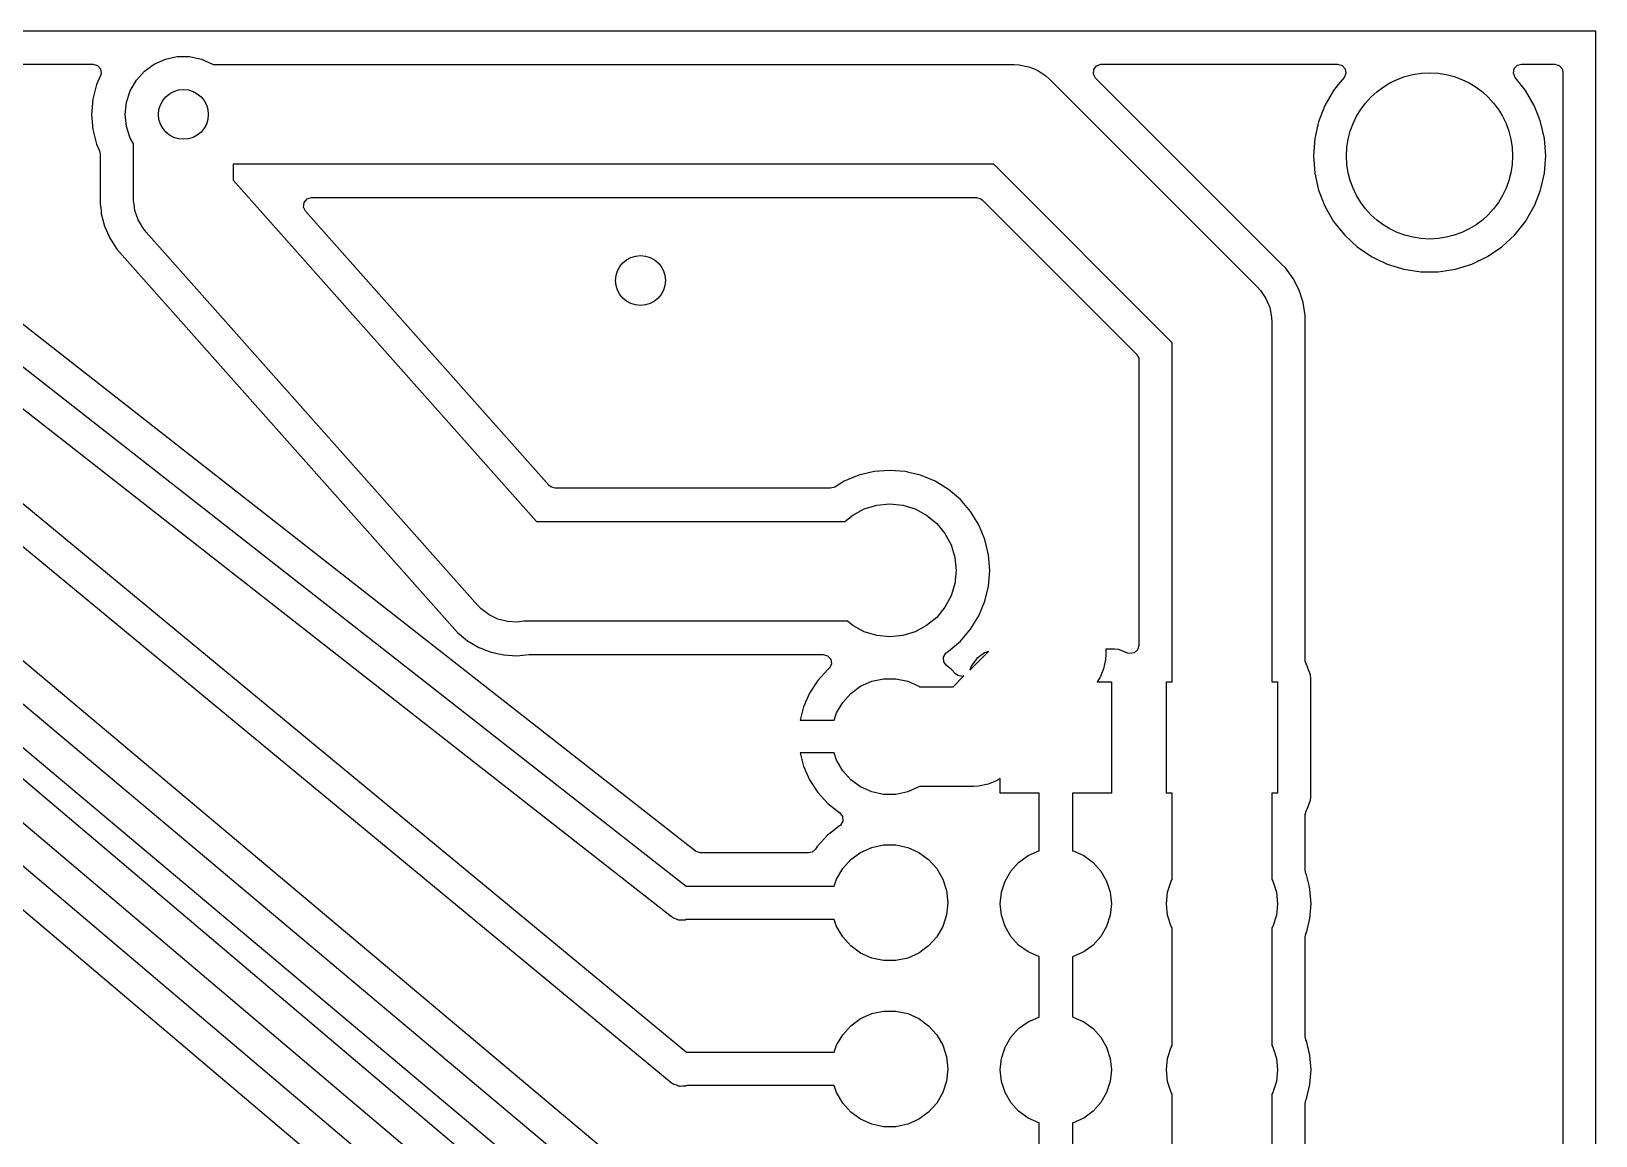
# Model space of a CAD drawing. Extents: x 118.1 to 188.6, y -116.2 to -61.6.
# Drawn here: x 164.68 to 188.59, y -78.48 to -61.59 of the extents above; entities that cross this region are included whole.
import ezdxf

# ---------------------------------------------------------------- set-up
doc = ezdxf.new("R2010")
doc.units = 0
doc.layers.add('BLACK', color=7, linetype='CONTINUOUS')

msp = doc.modelspace()

# ---------------------------------------------------------------- linework, layer by layer
at = {"layer": 'BLACK', "linetype": 'CONTINUOUS'}
for p, q in [((188.5925, -61.595), (118.1075, -61.595)), ((188.5925, -92.71), (188.5925, -61.595)), ((121.418645, -62.0955), (165.621144, -62.0955)), ((165.621144, -62.0955), (165.689265, -62.115502)), ((165.689265, -62.115502), (165.735758, -62.169158)), ((165.735758, -62.169158), (165.745862, -62.239432)), ((166.407643, -62.204344), (166.558, -62.095103)), ((166.558, -62.095103), (166.727784, -62.019511)), ((166.727784, -62.019511), (166.909574, -61.98087)), ((166.909574, -61.98087), (167.095426, -61.98087)), ((167.095426, -61.98087), (167.277216, -62.019511)), ((167.277216, -62.019511), (167.447, -62.095103)), ((167.447, -62.095103), (167.457869, -62.103)), ((167.457869, -62.103), (179.705, -62.103)), ((179.705, -62.103), (179.779689, -62.106669)), ((179.779689, -62.106669), (179.926197, -62.135811)), ((179.926197, -62.135811), (180.023783, -62.176232)), ((180.023783, -62.176232), (180.064205, -62.192976)), ((180.913327, -62.248283), (180.918392, -62.177468)), ((180.918392, -62.177468), (180.960939, -62.120632)), ((180.960939, -62.120632), (181.027459, -62.095821)), ((181.027459, -62.095821), (181.036448, -62.0955)), ((181.036448, -62.0955), (184.646355, -62.0955)), ((184.646355, -62.0955), (184.714476, -62.115502)), ((184.714476, -62.115502), (184.760969, -62.169158)), ((184.760969, -62.169158), (184.771073, -62.239432)), ((187.3333, -62.23433), (187.346262, -62.164526)), ((187.346262, -62.164526), (187.394904, -62.112812)), ((187.394904, -62.112812), (187.458645, -62.0955)), ((187.458645, -62.0955), (187.966, -62.0955)), ((187.966, -62.0955), (188.034121, -62.115502)), ((188.034121, -62.115502), (188.080614, -62.169158)), ((188.080614, -62.169158), (188.092, -62.2215)), ((165.676188, -62.40968), (165.619337, -62.634178)), ((165.676191, -62.409673), (165.676188, -62.40968)), ((165.736531, -62.272114), (165.676191, -62.409673)), ((165.745862, -62.239432), (165.736531, -62.272114)), ((166.190358, -62.503411), (166.283284, -62.342459)), ((166.283284, -62.342459), (166.407643, -62.204344)), ((180.064205, -62.192976), (180.188408, -62.275966)), ((180.188408, -62.275966), (180.243815, -62.326185)), ((180.243815, -62.326185), (183.418815, -65.501185)), ((180.947353, -62.310595), (180.913327, -62.248283)), ((183.707675, -65.070917), (180.947353, -62.310595)), ((184.657446, -62.40968), (184.585539, -62.499848)), ((184.744867, -62.300057), (184.657446, -62.40968)), ((184.771073, -62.239432), (184.744867, -62.300057)), ((187.360132, -62.300057), (187.3333, -62.23433)), ((187.519458, -62.499845), (187.360132, -62.300057)), ((188.092, -62.2215), (188.092, -92.0835)), ((165.619335, -62.634187), (165.60021, -62.865)), ((165.619337, -62.634178), (165.619335, -62.634187)), ((166.132927, -62.680167), (166.190358, -62.503411)), ((184.585539, -62.499848), (184.452859, -62.729657)), ((187.51946, -62.499848), (187.519458, -62.499845)), ((187.65214, -62.729657), (187.51946, -62.499848)), ((165.60021, -62.865), (165.619335, -63.095812)), ((166.1135, -62.865), (166.132927, -62.680167)), ((166.132927, -63.049833), (166.1135, -62.865)), ((184.452857, -62.729661), (184.355915, -62.976668)), ((184.452859, -62.729657), (184.452857, -62.729661)), ((187.652142, -62.729661), (187.65214, -62.729657)), ((187.722028, -62.90773), (187.652142, -62.729661)), ((165.619335, -63.095812), (165.619337, -63.095821)), ((165.619337, -63.095821), (165.676188, -63.320319)), ((166.190358, -63.226589), (166.132927, -63.049833)), ((184.355914, -62.976671), (184.296865, -63.235377)), ((184.355915, -62.976668), (184.355914, -62.976671)), ((187.749086, -62.976673), (187.722028, -62.90773)), ((187.808135, -63.235381), (187.749086, -62.976673)), ((160.174042, -63.299974), (174.690909, -74.661)), ((165.676188, -63.320319), (165.676191, -63.320326)), ((165.676191, -63.320326), (165.721387, -63.423361)), ((166.2405, -63.313437), (166.190358, -63.226589)), ((166.2405, -64.14345), (166.2405, -63.313437)), ((184.296865, -63.235377), (184.277035, -63.5)), ((187.827965, -63.5), (187.808135, -63.235381)), ((165.721387, -63.423361), (165.732, -63.473975)), ((165.732, -63.473975), (165.732, -64.117352)), ((184.277035, -63.5), (184.296865, -63.764622)), ((187.808135, -63.764619), (187.827965, -63.5)), ((174.465958, -75.130026), (159.929923, -63.753999)), ((179.38937, -63.627), (167.7645, -63.627)), ((167.7645, -63.627), (167.7645, -63.868778)), ((182.118, -66.35563), (179.38937, -63.627)), ((184.296865, -63.764622), (184.355914, -64.023328)), ((187.749086, -64.023327), (187.808135, -63.764619)), ((167.7645, -63.868778), (172.402949, -69.088)), ((184.355914, -64.023328), (184.355915, -64.023331)), ((184.355915, -64.023331), (184.452857, -64.270338)), ((187.697211, -64.155502), (187.749086, -64.023327)), ((165.731782, -64.124762), (165.728319, -64.18354)), ((165.728319, -64.18354), (165.728319, -64.183547)), ((165.728319, -64.183547), (165.731393, -64.214737)), ((165.731393, -64.214737), (165.732, -64.227093)), ((165.732, -64.117352), (165.731782, -64.124762)), ((165.732, -64.227093), (165.732, -64.243441)), ((165.732, -64.243441), (165.734444, -64.258878)), ((165.734444, -64.258878), (165.737301, -64.276916)), ((165.737301, -64.276916), (165.738241, -64.284233)), ((165.738241, -64.284233), (165.74425, -64.345201)), ((166.241972, -64.173418), (166.2405, -64.14345)), ((166.241089, -64.188409), (166.241972, -64.173418)), ((166.243599, -64.206555), (166.241089, -64.188409)), ((166.244169, -64.218139), (166.243599, -64.206555)), ((166.247565, -64.235216), (166.244169, -64.218139)), ((166.261564, -64.336378), (166.247565, -64.235216)), ((168.837901, -64.280996), (168.847122, -64.2106)), ((168.868202, -64.3452), (168.837901, -64.280996)), ((168.847122, -64.2106), (168.892938, -64.156365)), ((168.892938, -64.156365), (168.960802, -64.13551)), ((168.960802, -64.13551), (168.962384, -64.1355)), ((168.962384, -64.1355), (179.126552, -64.1355)), ((179.126552, -64.1355), (179.194673, -64.155502)), ((179.194673, -64.155502), (179.215647, -64.172405)), ((179.215647, -64.172405), (181.572595, -66.529353)), ((184.452857, -64.270338), (184.452859, -64.270342)), ((184.452859, -64.270342), (184.585539, -64.500151)), ((187.519458, -64.500155), (187.652139, -64.270345)), ((187.652139, -64.270345), (187.65522, -64.262496)), ((187.65522, -64.262496), (187.697211, -64.155502)), ((165.74425, -64.345201), (165.747932, -64.382563)), ((165.747932, -64.382563), (165.798433, -64.576056)), ((166.310513, -64.477509), (166.261564, -64.336378)), ((166.386054, -64.606378), (166.310513, -64.477509)), ((170.51621, -66.199552), (168.868202, -64.3452)), ((184.585539, -64.500151), (184.750995, -64.707627)), ((187.354008, -64.707623), (187.519458, -64.500155)), ((165.798433, -64.576056), (165.865467, -64.729282)), ((165.865467, -64.729282), (165.878588, -64.759275)), ((165.878588, -64.759275), (165.895852, -64.786241)), ((165.895852, -64.786241), (165.986417, -64.927701)), ((166.432928, -64.664643), (166.386054, -64.606378)), ((171.504477, -70.371193), (166.432928, -64.664643)), ((184.750995, -64.707627), (184.864269, -64.812728)), ((187.159484, -64.888114), (187.354008, -64.707623)), ((165.986417, -64.927701), (171.190808, -70.783724)), ((184.864269, -64.812728), (184.945516, -64.888114)), ((184.945516, -64.888114), (185.164768, -65.037598)), ((185.164768, -65.037598), (185.233956, -65.070917)), ((186.70115, -65.152734), (186.940233, -65.037598)), ((186.940233, -65.037598), (187.159484, -64.888114)), ((160.179268, -65.209176), (174.695687, -77.201)), ((174.832023, -74.125726), (163.36653, -65.152732)), ((183.78949, -65.152732), (183.707675, -65.070917)), ((183.849082, -65.212324), (183.78949, -65.152732)), ((183.966627, -65.374109), (183.849082, -65.212324)), ((185.233956, -65.070917), (185.403845, -65.152732)), ((185.403845, -65.152732), (185.403858, -65.152737)), ((185.403858, -65.152737), (185.657411, -65.230947)), ((185.657411, -65.230947), (185.657413, -65.230947)), ((185.657413, -65.230947), (185.657422, -65.23095)), ((185.657422, -65.23095), (185.919819, -65.2705)), ((185.919819, -65.2705), (185.919823, -65.2705)), ((185.919823, -65.2705), (186.185177, -65.2705)), ((186.185177, -65.2705), (186.185181, -65.2705)), ((186.185181, -65.2705), (186.447578, -65.23095)), ((186.447578, -65.23095), (186.447588, -65.230947)), ((186.447588, -65.230947), (186.701141, -65.152737)), ((186.701141, -65.152737), (186.701143, -65.152735)), ((186.701143, -65.152735), (186.70115, -65.152734)), ((183.418815, -65.501185), (183.469034, -65.556592)), ((183.966629, -65.374113), (183.966627, -65.374109)), ((184.057419, -65.552297), (183.966629, -65.374113)), ((174.460732, -77.665824), (159.926156, -65.659)), ((183.469034, -65.556592), (183.552024, -65.680795)), ((183.552024, -65.680795), (183.552024, -65.680796)), ((183.552024, -65.680796), (183.609189, -65.818803)), ((184.119216, -65.74249), (184.057419, -65.552297)), ((184.1505, -65.940009), (184.119216, -65.74249)), ((183.609189, -65.818803), (183.638331, -65.965311)), ((183.638331, -65.965311), (183.642, -66.04)), ((184.1505, -65.940012), (184.1505, -65.940009)), ((184.1505, -71.211263), (184.1505, -65.940012)), ((172.593736, -68.537201), (170.51621, -66.199552)), ((183.642, -66.04), (183.642, -71.54)), ((158.910871, -66.480511), (174.697167, -79.741)), ((182.118, -71.54), (182.118, -66.35563)), ((181.572595, -66.529353), (181.606621, -66.591665)), ((181.606621, -66.591665), (181.6095, -66.618448)), ((181.6095, -66.618448), (181.6095, -70.981343)), ((174.459129, -80.204489), (158.654975, -66.929)), ((158.276569, -68.3861), (174.697815, -82.281)), ((177.327448, -68.38063), (177.105747, -68.472461)), ((177.560778, -68.324613), (177.327448, -68.38063)), ((177.8, -68.305786), (177.560778, -68.324613)), ((178.039222, -68.324613), (177.8, -68.305786)), ((178.112936, -68.34231), (178.039222, -68.324613)), ((178.272551, -68.38063), (178.112936, -68.34231)), ((178.272553, -68.380631), (178.272551, -68.38063)), ((178.494249, -68.47246), (178.272553, -68.380631)), ((172.619796, -68.559498), (172.593736, -68.537201)), ((172.687917, -68.5795), (172.619796, -68.559498)), ((176.895544, -68.5795), (172.687917, -68.5795)), ((176.961379, -68.560932), (176.895544, -68.5795)), ((177.105747, -68.472461), (176.961379, -68.560932)), ((178.698849, -68.59784), (178.494249, -68.47246)), ((178.881318, -68.753682), (178.698849, -68.59784)), ((174.458431, -82.7439), (158.019458, -68.834)), ((177.411194, -68.896338), (177.601788, -68.838522)), ((177.601788, -68.838522), (177.8, -68.819)), ((177.8, -68.819), (177.998212, -68.838522)), ((177.998212, -68.838522), (178.188806, -68.896338)), ((179.03716, -68.936151), (178.881318, -68.753682)), ((172.402949, -69.088), (173.99, -69.088)), ((173.99, -69.088), (177.116405, -69.088)), ((177.116405, -69.088), (177.235541, -68.990227)), ((177.235541, -68.990227), (177.411194, -68.896338)), ((178.188806, -68.896338), (178.364459, -68.990227)), ((178.364459, -68.990227), (178.51842, -69.11658)), ((179.16254, -69.140751), (179.03716, -68.936151)), ((178.51842, -69.11658), (178.644773, -69.270541)), ((178.644773, -69.270541), (178.738662, -69.446194)), ((179.254369, -69.362447), (179.16254, -69.140751)), ((157.86842, -69.37231), (174.032963, -83.05)), ((178.738662, -69.446194), (178.796478, -69.636788)), ((179.310387, -69.595778), (179.254369, -69.362447)), ((161.038792, -69.5955), (174.041172, -80.5175)), ((178.796478, -69.636788), (178.816, -69.835)), ((179.329214, -69.835), (179.310387, -69.595778)), ((178.796478, -70.033212), (178.738662, -70.223806)), ((178.816, -69.835), (178.796478, -70.033212)), ((179.310387, -70.074222), (179.329214, -69.835)), ((174.839146, -81.734477), (161.093067, -70.103179)), ((178.738662, -70.223806), (178.644773, -70.399459)), ((179.16254, -70.529249), (179.254369, -70.307553)), ((179.254369, -70.307553), (179.310387, -70.074222)), ((171.556836, -70.424583), (171.504477, -70.371193)), ((171.675943, -70.514735), (171.556836, -70.424583)), ((171.810349, -70.579917), (171.675943, -70.514735)), ((178.644773, -70.399459), (178.51842, -70.55342)), ((179.03716, -70.733849), (179.16254, -70.529249)), ((171.190808, -70.783724), (171.345407, -70.910585)), ((171.95489, -70.617626), (171.810349, -70.579917)), ((172.104009, -70.626411), (171.95489, -70.617626)), ((172.20815, -70.612), (172.104009, -70.626411)), ((173.99, -70.612), (172.20815, -70.612)), ((177.15296, -70.612), (173.99, -70.612)), ((177.235541, -70.679773), (177.15296, -70.612)), ((177.411194, -70.773662), (177.235541, -70.679773)), ((177.601788, -70.831478), (177.411194, -70.773662)), ((178.188806, -70.773662), (177.998212, -70.831478)), ((178.364459, -70.679773), (178.188806, -70.773662)), ((178.51842, -70.55342), (178.364459, -70.679773)), ((178.881318, -70.916318), (179.03716, -70.733849)), ((171.345407, -70.910585), (171.345413, -70.910589)), ((171.345413, -70.910589), (171.466147, -70.981343)), ((171.466147, -70.981343), (171.517943, -71.011697)), ((171.517943, -71.011697), (171.517947, -71.011698)), ((171.517947, -71.011698), (171.51795, -71.0117)), ((171.51795, -71.0117), (171.564735, -71.030008)), ((177.8, -70.851), (177.601788, -70.831478)), ((177.998212, -70.831478), (177.8, -70.851)), ((178.698849, -71.07216), (178.881318, -70.916318)), ((181.6095, -70.981343), (181.589498, -71.049464)), ((171.564735, -71.030008), (171.704172, -71.084573)), ((171.704172, -71.084573), (171.89951, -71.12742)), ((171.89951, -71.12742), (172.099145, -71.139181)), ((172.099145, -71.139181), (172.282545, -71.121107)), ((172.282545, -71.121107), (172.294902, -71.1205)), ((172.294902, -71.1205), (173.890009, -71.1205)), ((173.890009, -71.1205), (176.783325, -71.1205)), ((176.783325, -71.1205), (176.851446, -71.140502)), ((176.851446, -71.140502), (176.897939, -71.194158)), ((176.908043, -71.264432), (176.878549, -71.329012)), ((176.897939, -71.194158), (176.908043, -71.264432)), ((178.623081, -71.162148), (178.658271, -71.100486)), ((178.626815, -71.233047), (178.623081, -71.162148)), ((178.668286, -71.290672), (178.626815, -71.233047)), ((178.658271, -71.100486), (178.679843, -71.083807)), ((178.679843, -71.083807), (178.680616, -71.083332)), ((178.680616, -71.083332), (178.698849, -71.07216)), ((179.024153, -71.358216), (179.308215, -71.074154)), ((179.13281, -71.18281), (179.046646, -71.297911)), ((179.24791, -71.096647), (179.13281, -71.18281)), ((179.308215, -71.074154), (179.24791, -71.096647)), ((181.098331, -71.194689), (181.069189, -71.341197)), ((181.102, -71.12), (181.098331, -71.194689)), ((181.23784, -71.04), (181.102, -71.04)), ((181.102, -71.04), (181.102, -71.12)), ((181.297372, -71.0464), (181.23784, -71.04)), ((181.439468, -71.099399), (181.297372, -71.0464)), ((181.465568, -71.106061), (181.439468, -71.099399)), ((181.535842, -71.095957), (181.465568, -71.106061)), ((181.589498, -71.049464), (181.535842, -71.095957)), ((184.150821, -71.220249), (184.1505, -71.211263)), ((184.17563, -71.28677), (184.150821, -71.220249)), ((176.856026, -71.349582), (176.700127, -71.518934)), ((176.856034, -71.349575), (176.856026, -71.349582)), ((176.860714, -71.345933), (176.856034, -71.349575)), ((176.878549, -71.329012), (176.860714, -71.345933)), ((177.525284, -71.529511), (177.707074, -71.49087)), ((177.707074, -71.49087), (177.892926, -71.49087)), ((177.892926, -71.49087), (178.074716, -71.529511)), ((178.743967, -71.349577), (178.668286, -71.290672)), ((178.806634, -71.417652), (178.743967, -71.349577)), ((178.76937, -71.613), (178.933923, -71.448446)), ((178.83895, -71.442902), (178.806634, -71.417652)), ((178.908324, -71.457994), (178.83895, -71.442902)), ((178.933923, -71.448446), (178.908324, -71.457994)), ((179.046646, -71.297913), (179.024153, -71.358216)), ((179.046646, -71.297911), (179.046646, -71.297913)), ((181.012024, -71.479205), (180.971402, -71.54)), ((181.031086, -71.433184), (181.012024, -71.479205)), ((181.069189, -71.341197), (181.031086, -71.433184)), ((184.179309, -71.291685), (184.17563, -71.28677)), ((184.180889, -71.293796), (184.179309, -71.291685)), ((184.194024, -71.329012), (184.180889, -71.293796)), ((184.231988, -71.430795), (184.194024, -71.329012)), ((184.23199, -71.430803), (184.231988, -71.430795)), ((184.238499, -71.49135), (184.23199, -71.430803)), ((184.2385, -71.491367), (184.238499, -71.49135)), ((184.2385, -73.288632), (184.2385, -71.491367)), ((176.574224, -71.711644), (176.481759, -71.922443)), ((176.700127, -71.518934), (176.574224, -71.711644)), ((177.080784, -71.852459), (177.205143, -71.714344)), ((177.205143, -71.714344), (177.3555, -71.605103)), ((177.3555, -71.605103), (177.525284, -71.529511)), ((178.074716, -71.529511), (178.2445, -71.605103)), ((178.2445, -71.605103), (178.255369, -71.613)), ((178.255369, -71.613), (178.76937, -71.613)), ((180.971402, -71.54), (181.19, -71.54)), ((181.19, -71.54), (181.19, -73.24)), ((182.03, -73.24), (182.03, -71.54)), ((182.03, -71.54), (182.118, -71.54)), ((183.642, -71.54), (183.73, -71.54)), ((183.73, -71.54), (183.73, -73.24)), ((176.481757, -71.922447), (176.430463, -72.125)), ((176.481759, -71.922443), (176.481757, -71.922447)), ((176.987858, -72.013411), (177.080784, -71.852459)), ((176.430463, -72.125), (176.951601, -72.125)), ((176.951601, -72.125), (176.987858, -72.013411)), ((176.951601, -72.625), (176.430464, -72.625)), ((176.430464, -72.625), (176.481757, -72.827552)), ((176.987858, -72.736589), (176.951601, -72.625)), ((176.481757, -72.827552), (176.481759, -72.827556)), ((176.481759, -72.827556), (176.574224, -73.038355)), ((177.080784, -72.897541), (176.987858, -72.736589)), ((177.205143, -73.035656), (177.080784, -72.897541)), ((176.574224, -73.038355), (176.700127, -73.231065)), ((177.3555, -73.144897), (177.205143, -73.035656)), ((177.525284, -73.220489), (177.3555, -73.144897)), ((178.2445, -73.144897), (178.074716, -73.220489)), ((178.255369, -73.137), (178.2445, -73.144897)), ((179.085, -73.137), (178.255369, -73.137)), ((179.159689, -73.133331), (179.085, -73.137)), ((179.306197, -73.104189), (179.159689, -73.133331)), ((179.407991, -73.062024), (179.306197, -73.104189)), ((179.444205, -73.047024), (179.407991, -73.062024)), ((179.49, -73.016424), (179.444205, -73.047024)), ((179.49, -73.24), (179.49, -73.016424)), ((176.700127, -73.231065), (176.856026, -73.400417)), ((176.856026, -73.400417), (176.856031, -73.400421)), ((176.856031, -73.400421), (177.035596, -73.540182)), ((177.707074, -73.25913), (177.525284, -73.220489)), ((177.892926, -73.25913), (177.707074, -73.25913)), ((178.074716, -73.220489), (177.892926, -73.25913)), ((180.086, -73.24), (179.49, -73.24)), ((180.086, -74.11976), (180.086, -73.24)), ((181.19, -73.24), (180.594, -73.24)), ((180.594, -73.24), (180.594, -74.11976)), ((182.118, -73.24), (182.03, -73.24)), ((182.118, -74.559135), (182.118, -73.24)), ((183.73, -73.24), (183.642, -73.24)), ((183.642, -73.24), (183.642, -74.559135)), ((184.180889, -73.486204), (184.231989, -73.349201)), ((184.231989, -73.349201), (184.236574, -73.30656)), ((184.236574, -73.30656), (184.238499, -73.288649)), ((184.238499, -73.288649), (184.2385, -73.288632)), ((177.035596, -73.540182), (177.077067, -73.597807)), ((177.077067, -73.597807), (177.080801, -73.668705)), ((184.1505, -73.568735), (184.170502, -73.500614)), ((184.1505, -74.418113), (184.1505, -73.568735)), ((184.170502, -73.500614), (184.175635, -73.493222)), ((184.175635, -73.493222), (184.180889, -73.486204)), ((176.850248, -73.883307), (176.693397, -74.053693)), ((176.908207, -73.838195), (176.850248, -73.883307)), ((177.03302, -73.74105), (176.908207, -73.838195)), ((177.033024, -73.741047), (177.03302, -73.74105)), ((177.035596, -73.739046), (177.033024, -73.741047)), ((177.045611, -73.730367), (177.035596, -73.739046)), ((177.080801, -73.668705), (177.045611, -73.730367)), ((174.841557, -74.132498), (174.832023, -74.125726)), ((174.909678, -74.1525), (174.841557, -74.132498)), ((176.666139, -74.095416), (176.612135, -74.141504)), ((176.693397, -74.053693), (176.666139, -74.095416)), ((177.3555, -74.145103), (177.525284, -74.069511)), ((177.525284, -74.069511), (177.707074, -74.03087)), ((177.707074, -74.03087), (177.892926, -74.03087)), ((177.892926, -74.03087), (178.074716, -74.069511)), ((178.074716, -74.069511), (178.2445, -74.145103)), ((179.915, -74.193878), (180.077336, -74.121602)), ((180.077336, -74.121602), (180.086, -74.11976)), ((180.594, -74.11976), (180.602664, -74.121602)), ((180.602664, -74.121602), (180.765, -74.193878)), ((176.560656, -74.1525), (174.909678, -74.1525)), ((176.612135, -74.141504), (176.560656, -74.1525)), ((177.080784, -74.392459), (177.205143, -74.254344)), ((177.205143, -74.254344), (177.3555, -74.145103)), ((178.2445, -74.145103), (178.394857, -74.254344)), ((178.394857, -74.254344), (178.519216, -74.392459)), ((179.652336, -74.430383), (179.771239, -74.298327)), ((179.771239, -74.298327), (179.915, -74.193878)), ((180.765, -74.193878), (180.908761, -74.298327)), ((180.908761, -74.298327), (181.027664, -74.430383)), ((176.952901, -74.661), (176.987858, -74.553411)), ((176.987858, -74.553411), (177.080784, -74.392459)), ((178.519216, -74.392459), (178.612142, -74.553411)), ((178.612142, -74.553411), (178.669573, -74.730167)), ((179.508575, -74.753275), (179.563486, -74.584274)), ((179.563486, -74.584274), (179.652336, -74.430383)), ((181.027664, -74.430383), (181.116514, -74.584274)), ((181.116514, -74.584274), (181.171425, -74.753275)), ((182.048575, -74.753275), (182.103486, -74.584274)), ((182.103486, -74.584274), (182.118, -74.559135)), ((183.642, -74.559135), (183.656514, -74.584274)), ((183.656514, -74.584274), (183.711425, -74.753275)), ((184.161112, -74.468725), (184.1505, -74.418113)), ((184.169294, -74.48738), (184.161112, -74.468725)), ((184.169297, -74.487387), (184.169294, -74.48738)), ((184.215727, -74.670736), (184.169297, -74.487387)), ((174.690909, -74.661), (176.952901, -74.661)), ((178.669573, -74.730167), (178.689, -74.915)), ((179.49, -74.93), (179.508575, -74.753275)), ((181.171425, -74.753275), (181.19, -74.93)), ((182.03, -74.93), (182.048575, -74.753275)), ((183.711425, -74.753275), (183.73, -74.93)), ((184.224564, -74.705632), (184.215727, -74.670736)), ((184.243156, -74.93), (184.224564, -74.705632)), ((178.689, -74.915), (178.669573, -75.099833)), ((179.508575, -75.106725), (179.49, -74.93)), ((181.19, -74.93), (181.171425, -75.106725)), ((182.048575, -75.106725), (182.03, -74.93)), ((183.73, -74.93), (183.711425, -75.106725)), ((184.224564, -75.154368), (184.243156, -74.93)), ((174.477636, -75.137443), (174.465958, -75.130026)), ((174.481386, -75.141193), (174.477636, -75.137443)), ((174.487577, -75.143757), (174.481386, -75.141193)), ((174.507989, -75.156722), (174.487577, -75.143757)), ((174.541147, -75.165947), (174.507989, -75.156722)), ((174.572947, -75.179119), (174.541147, -75.165947)), ((174.588491, -75.179119), (174.572947, -75.179119)), ((174.603469, -75.183286), (174.588491, -75.179119)), ((174.637639, -75.179119), (174.603469, -75.183286)), ((174.672053, -75.179119), (174.637639, -75.179119)), ((174.686412, -75.17317), (174.672053, -75.179119)), ((174.701845, -75.171289), (174.686412, -75.17317)), ((174.705899, -75.169), (174.701845, -75.171289)), ((176.952901, -75.169), (174.705899, -75.169)), ((176.987858, -75.276589), (176.952901, -75.169)), ((177.080784, -75.437541), (176.987858, -75.276589)), ((178.612142, -75.276589), (178.519216, -75.437541)), ((178.669573, -75.099833), (178.612142, -75.276589)), ((179.563486, -75.275726), (179.508575, -75.106725)), ((179.652336, -75.429617), (179.563486, -75.275726)), ((181.116514, -75.275726), (181.027664, -75.429617)), ((181.171425, -75.106725), (181.116514, -75.275726)), ((182.103486, -75.275726), (182.048575, -75.106725)), ((182.118, -75.300864), (182.103486, -75.275726)), ((182.118, -77.099135), (182.118, -75.300864)), ((183.656514, -75.275726), (183.642, -75.300864)), ((183.642, -75.300864), (183.642, -77.099135)), ((183.711425, -75.106725), (183.656514, -75.275726)), ((184.169296, -75.372616), (184.224564, -75.154368)), ((177.205143, -75.575656), (177.080784, -75.437541)), ((178.519216, -75.437541), (178.394857, -75.575656)), ((179.771239, -75.561673), (179.652336, -75.429617)), ((179.915, -75.666122), (179.771239, -75.561673)), ((180.908761, -75.561673), (180.765, -75.666122)), ((181.027664, -75.429617), (180.908761, -75.561673)), ((184.1505, -75.441886), (184.161114, -75.39127)), ((184.1505, -76.958113), (184.1505, -75.441886)), ((184.161114, -75.39127), (184.169294, -75.372622)), ((184.169294, -75.372622), (184.169296, -75.372616)), ((177.3555, -75.684897), (177.205143, -75.575656)), ((177.525284, -75.760489), (177.3555, -75.684897)), ((177.707074, -75.79913), (177.525284, -75.760489)), ((177.892926, -75.79913), (177.707074, -75.79913)), ((178.074716, -75.760489), (177.892926, -75.79913)), ((178.2445, -75.684897), (178.074716, -75.760489)), ((178.394857, -75.575656), (178.2445, -75.684897)), ((180.077336, -75.738398), (179.915, -75.666122)), ((180.086, -75.740239), (180.077336, -75.738398)), ((180.086, -76.65976), (180.086, -75.740239)), ((180.602664, -75.738398), (180.594, -75.740239)), ((180.594, -75.740239), (180.594, -76.65976)), ((180.765, -75.666122), (180.602664, -75.738398)), ((177.205143, -76.794344), (177.3555, -76.685103)), ((177.3555, -76.685103), (177.525284, -76.609511)), ((177.525284, -76.609511), (177.707074, -76.57087)), ((177.707074, -76.57087), (177.892926, -76.57087)), ((177.892926, -76.57087), (178.074716, -76.609511)), ((178.074716, -76.609511), (178.2445, -76.685103)), ((178.2445, -76.685103), (178.394857, -76.794344)), ((179.771239, -76.838327), (179.915, -76.733878)), ((179.915, -76.733878), (180.077336, -76.661602)), ((180.077336, -76.661602), (180.086, -76.65976)), ((180.594, -76.65976), (180.602664, -76.661602)), ((180.602664, -76.661602), (180.765, -76.733878)), ((180.765, -76.733878), (180.908761, -76.838327)), ((176.987858, -77.093411), (177.080784, -76.932459)), ((177.080784, -76.932459), (177.205143, -76.794344)), ((178.394857, -76.794344), (178.519216, -76.932459)), ((178.519216, -76.932459), (178.612142, -77.093411)), ((179.563486, -77.124274), (179.652336, -76.970383)), ((179.652336, -76.970383), (179.771239, -76.838327)), ((180.908761, -76.838327), (181.027664, -76.970383)), ((181.027664, -76.970383), (181.116514, -77.124274)), ((184.161112, -77.008725), (184.1505, -76.958113)), ((174.695687, -77.201), (176.952901, -77.201)), ((176.952901, -77.201), (176.987858, -77.093411)), ((178.612142, -77.093411), (178.669573, -77.270167)), ((179.508575, -77.293275), (179.563486, -77.124274)), ((181.116514, -77.124274), (181.171425, -77.293275)), ((182.048575, -77.293275), (182.103486, -77.124274)), ((182.103486, -77.124274), (182.118, -77.099135)), ((183.642, -77.099135), (183.656514, -77.124274)), ((183.656514, -77.124274), (183.711425, -77.293275)), ((184.169294, -77.02738), (184.161112, -77.008725)), ((184.169297, -77.027387), (184.169294, -77.02738)), ((184.207894, -77.179805), (184.169297, -77.027387)), ((184.224564, -77.245632), (184.207894, -77.179805)), ((184.243156, -77.47), (184.224564, -77.245632)), ((178.669573, -77.270167), (178.689, -77.455)), ((178.689, -77.455), (178.669573, -77.639833)), ((179.49, -77.47), (179.508575, -77.293275)), ((179.508575, -77.646725), (179.49, -77.47)), ((181.171425, -77.293275), (181.19, -77.47)), ((181.19, -77.47), (181.171425, -77.646725)), ((182.03, -77.47), (182.048575, -77.293275)), ((182.048575, -77.646725), (182.03, -77.47)), ((183.711425, -77.293275), (183.73, -77.47)), ((183.73, -77.47), (183.711425, -77.646725)), ((184.224564, -77.694368), (184.243156, -77.47)), ((174.476886, -77.676693), (174.460732, -77.665824)), ((174.481386, -77.681193), (174.476886, -77.676693)), ((174.487076, -77.68355), (174.481386, -77.681193)), ((174.502044, -77.693621), (174.487076, -77.68355)), ((174.538104, -77.704686), (174.502044, -77.693621)), ((174.572947, -77.719119), (174.538104, -77.704686)), ((174.585136, -77.719119), (174.572947, -77.719119)), ((174.596789, -77.722695), (174.585136, -77.719119)), ((174.634337, -77.719119), (174.596789, -77.722695)), ((174.672053, -77.719119), (174.634337, -77.719119)), ((174.683313, -77.714454), (174.672053, -77.719119)), ((174.695448, -77.713299), (174.683313, -77.714454)), ((174.703554, -77.709), (174.695448, -77.713299)), ((176.952901, -77.709), (174.703554, -77.709)), ((176.987858, -77.816589), (176.952901, -77.709)), ((178.669573, -77.639833), (178.612142, -77.816589)), ((179.563486, -77.815726), (179.508575, -77.646725)), ((181.171425, -77.646725), (181.116514, -77.815726)), ((182.103486, -77.815726), (182.048575, -77.646725)), ((183.711425, -77.646725), (183.656514, -77.815726)), ((184.169296, -77.912616), (184.224564, -77.694368)), ((177.080784, -77.977541), (176.987858, -77.816589)), ((178.612142, -77.816589), (178.519216, -77.977541)), ((179.652336, -77.969617), (179.563486, -77.815726)), ((181.116514, -77.815726), (181.027664, -77.969617)), ((182.118, -77.840864), (182.103486, -77.815726)), ((182.118, -79.639135), (182.118, -77.840864)), ((183.656514, -77.815726), (183.642, -77.840864)), ((183.642, -77.840864), (183.642, -79.639135)), ((184.1505, -77.981886), (184.161114, -77.93127)), ((184.161114, -77.93127), (184.169294, -77.912622)), ((184.169294, -77.912622), (184.169296, -77.912616)), ((177.205143, -78.115656), (177.080784, -77.977541)), ((177.3555, -78.224897), (177.205143, -78.115656)), ((178.394857, -78.115656), (178.2445, -78.224897)), ((178.519216, -77.977541), (178.394857, -78.115656)), ((179.771239, -78.101673), (179.652336, -77.969617)), ((179.915, -78.206122), (179.771239, -78.101673)), ((180.908761, -78.101673), (180.765, -78.206122)), ((181.027664, -77.969617), (180.908761, -78.101673)), ((184.1505, -79.498113), (184.1505, -77.981886)), ((177.525284, -78.300489), (177.3555, -78.224897)), ((177.707074, -78.33913), (177.525284, -78.300489)), ((177.892926, -78.33913), (177.707074, -78.33913)), ((178.074716, -78.300489), (177.892926, -78.33913)), ((178.2445, -78.224897), (178.074716, -78.300489)), ((180.077336, -78.278398), (179.915, -78.206122)), ((180.086, -78.280239), (180.077336, -78.278398)), ((180.086, -79.19976), (180.086, -78.280239)), ((180.602664, -78.278398), (180.594, -78.280239)), ((180.594, -78.280239), (180.594, -79.19976)), ((180.765, -78.206122), (180.602664, -78.278398))]:
    msp.add_line(p, q, dxfattribs=at)
at = {"layer": 'BLACK'}
for centre, radius in [((186.0525, -63.5), 1.27), ((167.0025, -62.865), 0.381), ((173.99, -65.405), 0.381)]:
    msp.add_circle(centre, radius, dxfattribs=at)

doc.saveas('drawing.dxf')
